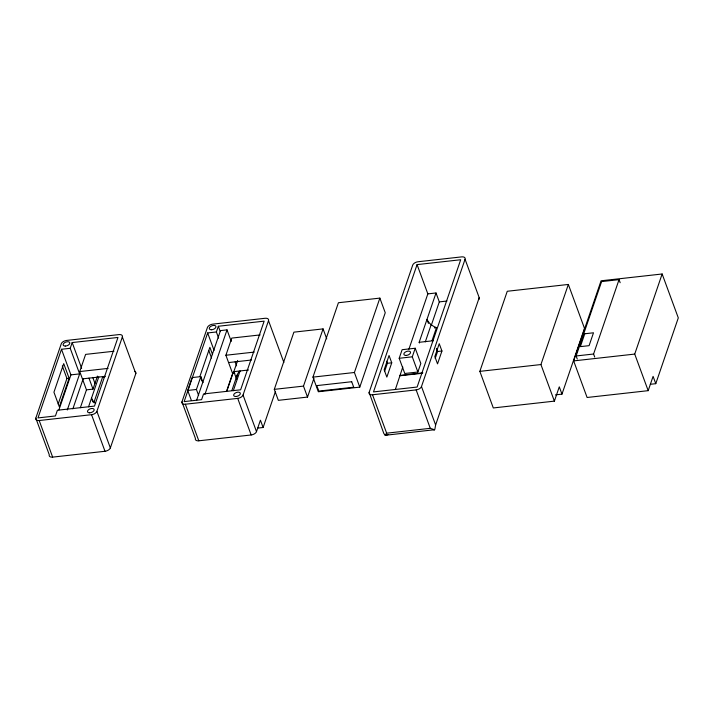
<?xml version="1.0" encoding="UTF-8"?>
<svg xmlns="http://www.w3.org/2000/svg" width="714" height="714" viewBox="0 0 714 714"><rect width="100%" height="100%" fill="white"/><g stroke="black" fill="none" stroke-linecap="round" stroke-linejoin="round"><path stroke-width="1.07" d="M35.807 418.154L61.27 343.782A4.668 2.57 -20.2 0 1 66.607 340.435L118.961 334.589A4.668 2.57 -20.2 0 1 122.344 336.963L135.812 373.556L110.349 447.928A4.668 2.57 -20.2 0 1 105.003 451.275L52.649 457.121A4.668 2.57 -20.2 0 1 49.266 454.747L35.807 418.154A4.668 2.57 -20.2 0 0 39.19 420.528L52.649 457.121M70.213 348.289L61.493 349.262L37.985 417.913L55.442 415.967L57.397 410.247L94.48 406.105L117.98 337.454L72.176 342.559L70.213 348.289L79.638 373.895L67.286 409.988M58.182 404.026L66.929 378.491L62.305 365.943M69.106 378.241L59.316 406.855L53.934 392.218L63.724 363.613L69.106 378.241L66.929 378.491M58.914 409.925L70.909 374.868L61.493 349.262M80.352 407.721L86.465 389.853L79.736 371.557L85.609 354.394L113.972 351.234M72.864 408.863L83.217 378.616M86.465 389.853L93.007 389.121L97.461 376.117M88.554 406.819L98.782 376.867M93.829 402.705L102.539 377.269L104.726 377.019M39.19 420.528L91.544 414.691A4.668 2.57 -20.2 0 0 96.89 411.344L122.344 336.963M257.665 428.105L263.118 427.499L260.423 420.18L256.504 431.622A4.668 2.57 -20.2 0 1 251.167 434.969L198.804 440.806A4.668 2.57 -20.2 0 1 195.422 438.432L181.963 401.848L207.426 327.476A4.668 2.57 -20.2 0 1 212.763 324.129L265.117 318.283A4.668 2.57 -20.2 0 1 268.509 320.657L283.886 362.471M191.37 400.429L187.702 390.451L192.102 377.581L200.83 376.608L203.035 382.597M216.369 331.974L207.649 332.947L184.141 401.607L201.598 399.661L203.552 393.941L240.636 389.799L264.144 321.148L218.332 326.253L216.369 331.974L218.636 338.124M198.626 395.467L196.421 389.478L200.83 376.608M196.573 400.42L220.474 330.609L227.025 329.877L231.256 341.372M204.9 394.485L227.025 329.877M226.508 391.406L232.621 373.547L225.892 355.251L231.764 338.088L260.128 334.92M227.088 390.406L233.157 372.69M236.664 379.321L233.835 371.637L237.664 360.445M231.88 390.531L237.271 374.796M233.308 390.71L240.074 370.941A14.592 11.121 18.9 0 0 236.753 377.242M181.963 401.848A4.668 2.57 -20.2 0 0 185.345 404.222L237.7 398.376A4.668 2.57 -20.2 0 0 243.046 395.029L268.509 320.657M313.928 378.358L307.52 397.082L278.344 400.34L274.301 389.362L293.891 332.153L323.067 328.895L326.735 338.873M263.118 427.499L275.318 391.834M307.52 397.082L303.486 386.104L323.067 328.895M312.955 377.117L338.418 302.736L379.866 298.113L385.248 312.75L359.785 387.122L318.337 391.754L312.955 377.117L354.403 372.494L379.866 298.113M385.194 435.281L383.82 433.487L369.129 392.397L412.71 265.099A4.668 2.57 -20.2 0 1 418.047 261.752L461.681 256.879A4.668 2.57 -20.2 0 1 465.064 259.253L479.201 297.676L435.62 424.973L434.888 429.159L434.576 429.721L385.221 435.281A8.354 6.515 -54.9 0 0 388.095 434.46M417.074 264.608L373.493 391.906L417.128 387.042L460.7 259.744L417.074 264.608L427.838 293.882L408.881 349.28M384.578 371.467L387.381 363.292L386.604 361.204M391.745 362.81L386.845 377.108L384.15 369.79L389.05 355.492L391.745 362.81L387.381 363.292M399.188 358.285L402.125 349.699L415.218 348.245L420.814 363.453L417.877 372.03L404.784 373.493L399.188 358.285L412.281 356.822L415.218 348.245M395.431 389.273L402.794 367.05M419.484 342.988A14.592 11.121 18.9 0 1 419.154 342.309L436.022 292.972L427.838 293.882M425.303 341.863L431.176 324.7M431.292 325.298L439.306 301.888L436.022 292.972M432.077 340.524L436.477 327.655A14.592 11.121 18.9 0 1 426.99 319.426L428.418 323.388M369.129 392.397A4.668 2.57 -20.2 0 0 372.521 394.771L416.146 389.898A4.668 2.57 -20.2 0 0 421.483 386.551L465.064 259.253M435.201 358.437L437.575 351.502L436.424 348.37M441.939 351.011L437.53 363.89L434.835 356.572L439.244 343.702L441.939 351.011L437.575 351.502M561.972 394.146L559.285 386.827L554.385 401.134L493.303 407.953L479.844 371.36L507.261 291.267L568.344 284.449L584.498 328.351L561.972 394.146L555.43 394.878M554.385 401.134L540.926 364.551L568.344 284.449M655.773 383.686L653.087 376.367L648.187 390.665L587.104 397.484L573.645 360.9L601.063 280.798L662.146 273.989L678.3 317.891L655.773 383.686L650.32 384.293M577.26 359.026L576.136 355.965L601.599 281.584L619.047 279.638L620.171 282.708M594.717 357.08L593.584 354.019L619.047 279.638M648.187 390.665L634.728 354.082L662.146 273.989M385.274 434.88L386.649 433.184L430.283 428.32L434.398 429.712M439.306 301.888L446.937 301.031M434.407 327.887L436.477 327.655M79.736 371.557L108.091 368.397M225.892 355.251L254.255 352.091M70.909 374.868L79.638 373.895M82.431 378.875L105.333 376.323M228.587 362.569L251.489 360.017M419.154 342.309L433.309 340.73M233.835 371.637L248.526 370.004M232.621 373.547L234.808 373.297M187.702 390.451L196.421 389.478M274.301 389.362L303.486 386.104M399.929 375.412L422.84 372.851M576.136 355.965L593.584 354.019M400.063 375.751L421.876 373.315M479.844 371.36L540.926 364.551M573.645 360.9L634.728 354.082M430.283 428.32L416.146 389.898M479.032 297.756L479.326 298.782A8.354 6.515 -54.9 0 1 478.755 299.559M412.281 356.822L417.877 372.03M421.483 386.551L435.62 424.973M372.521 394.771L386.649 433.184M354.403 372.494L359.785 387.122M235.129 361.837L236.602 365.827M218.332 326.253L220.224 331.403M243.046 395.029L256.504 431.622M237.7 398.376L251.167 434.969M207.649 332.947L214.057 350.369M212.576 354.617L209.88 347.299L200.09 375.912L202.008 381.133M208.854 350.681L211.54 358M185.345 404.222L198.804 440.806M92.766 377.411L94.971 383.4M88.973 378.143L93.007 389.121M72.176 342.559L81.637 368.29M96.89 411.344L110.349 447.928M92.811 401.893L91.49 398.233A14.592 11.121 18.9 0 0 95.64 403.481M91.544 414.691L105.003 451.275M434.469 429.81A8.354 2.49 57.9 0 1 433.166 429.453M134.651 371.378A4.668 2.57 -20.2 0 1 135.812 373.556M584.766 333.768L580.357 346.638L589.086 345.665L593.495 332.795L584.766 333.768M351.699 381.722L316.793 385.614L318.81 391.102L353.716 387.211L351.699 381.722M405.998 355.438A3.499 1.928 -20.2 0 0 410.514 352.136A3.499 1.928 -20.2 0 0 405.097 352.216A3.499 1.928 -20.2 0 0 405.998 355.438M89.625 412.817A3.499 1.928 -20.2 0 0 94.141 409.515A3.499 1.928 -20.2 0 0 88.723 409.595A3.499 1.928 -20.2 0 0 89.625 412.817M65.269 346.067A3.499 1.928 -20.2 0 0 69.785 342.756A3.499 1.928 -20.2 0 0 64.367 342.845A3.499 1.928 -20.2 0 0 65.269 346.067M235.781 396.511A3.499 1.928 -20.2 0 0 240.306 393.2A3.499 1.928 -20.2 0 0 234.879 393.289A3.499 1.928 -20.2 0 0 235.781 396.511M211.424 329.752A3.499 1.928 -20.2 0 0 215.949 326.45A3.499 1.928 -20.2 0 0 210.523 326.53A3.499 1.928 -20.2 0 0 211.424 329.752"/></g></svg>
